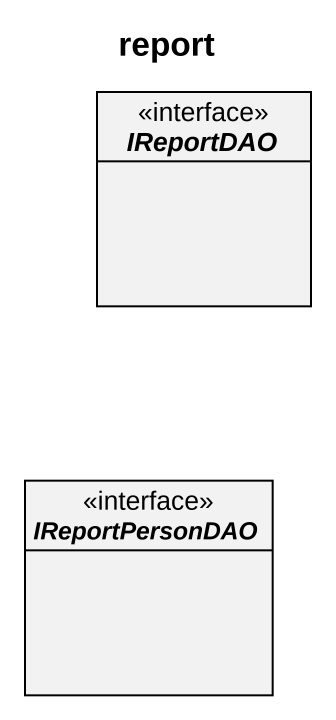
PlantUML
@startuml
title report
hide circle
hide empty members
interface IReportDAO
interface IReportPersonDAO
@enduml
